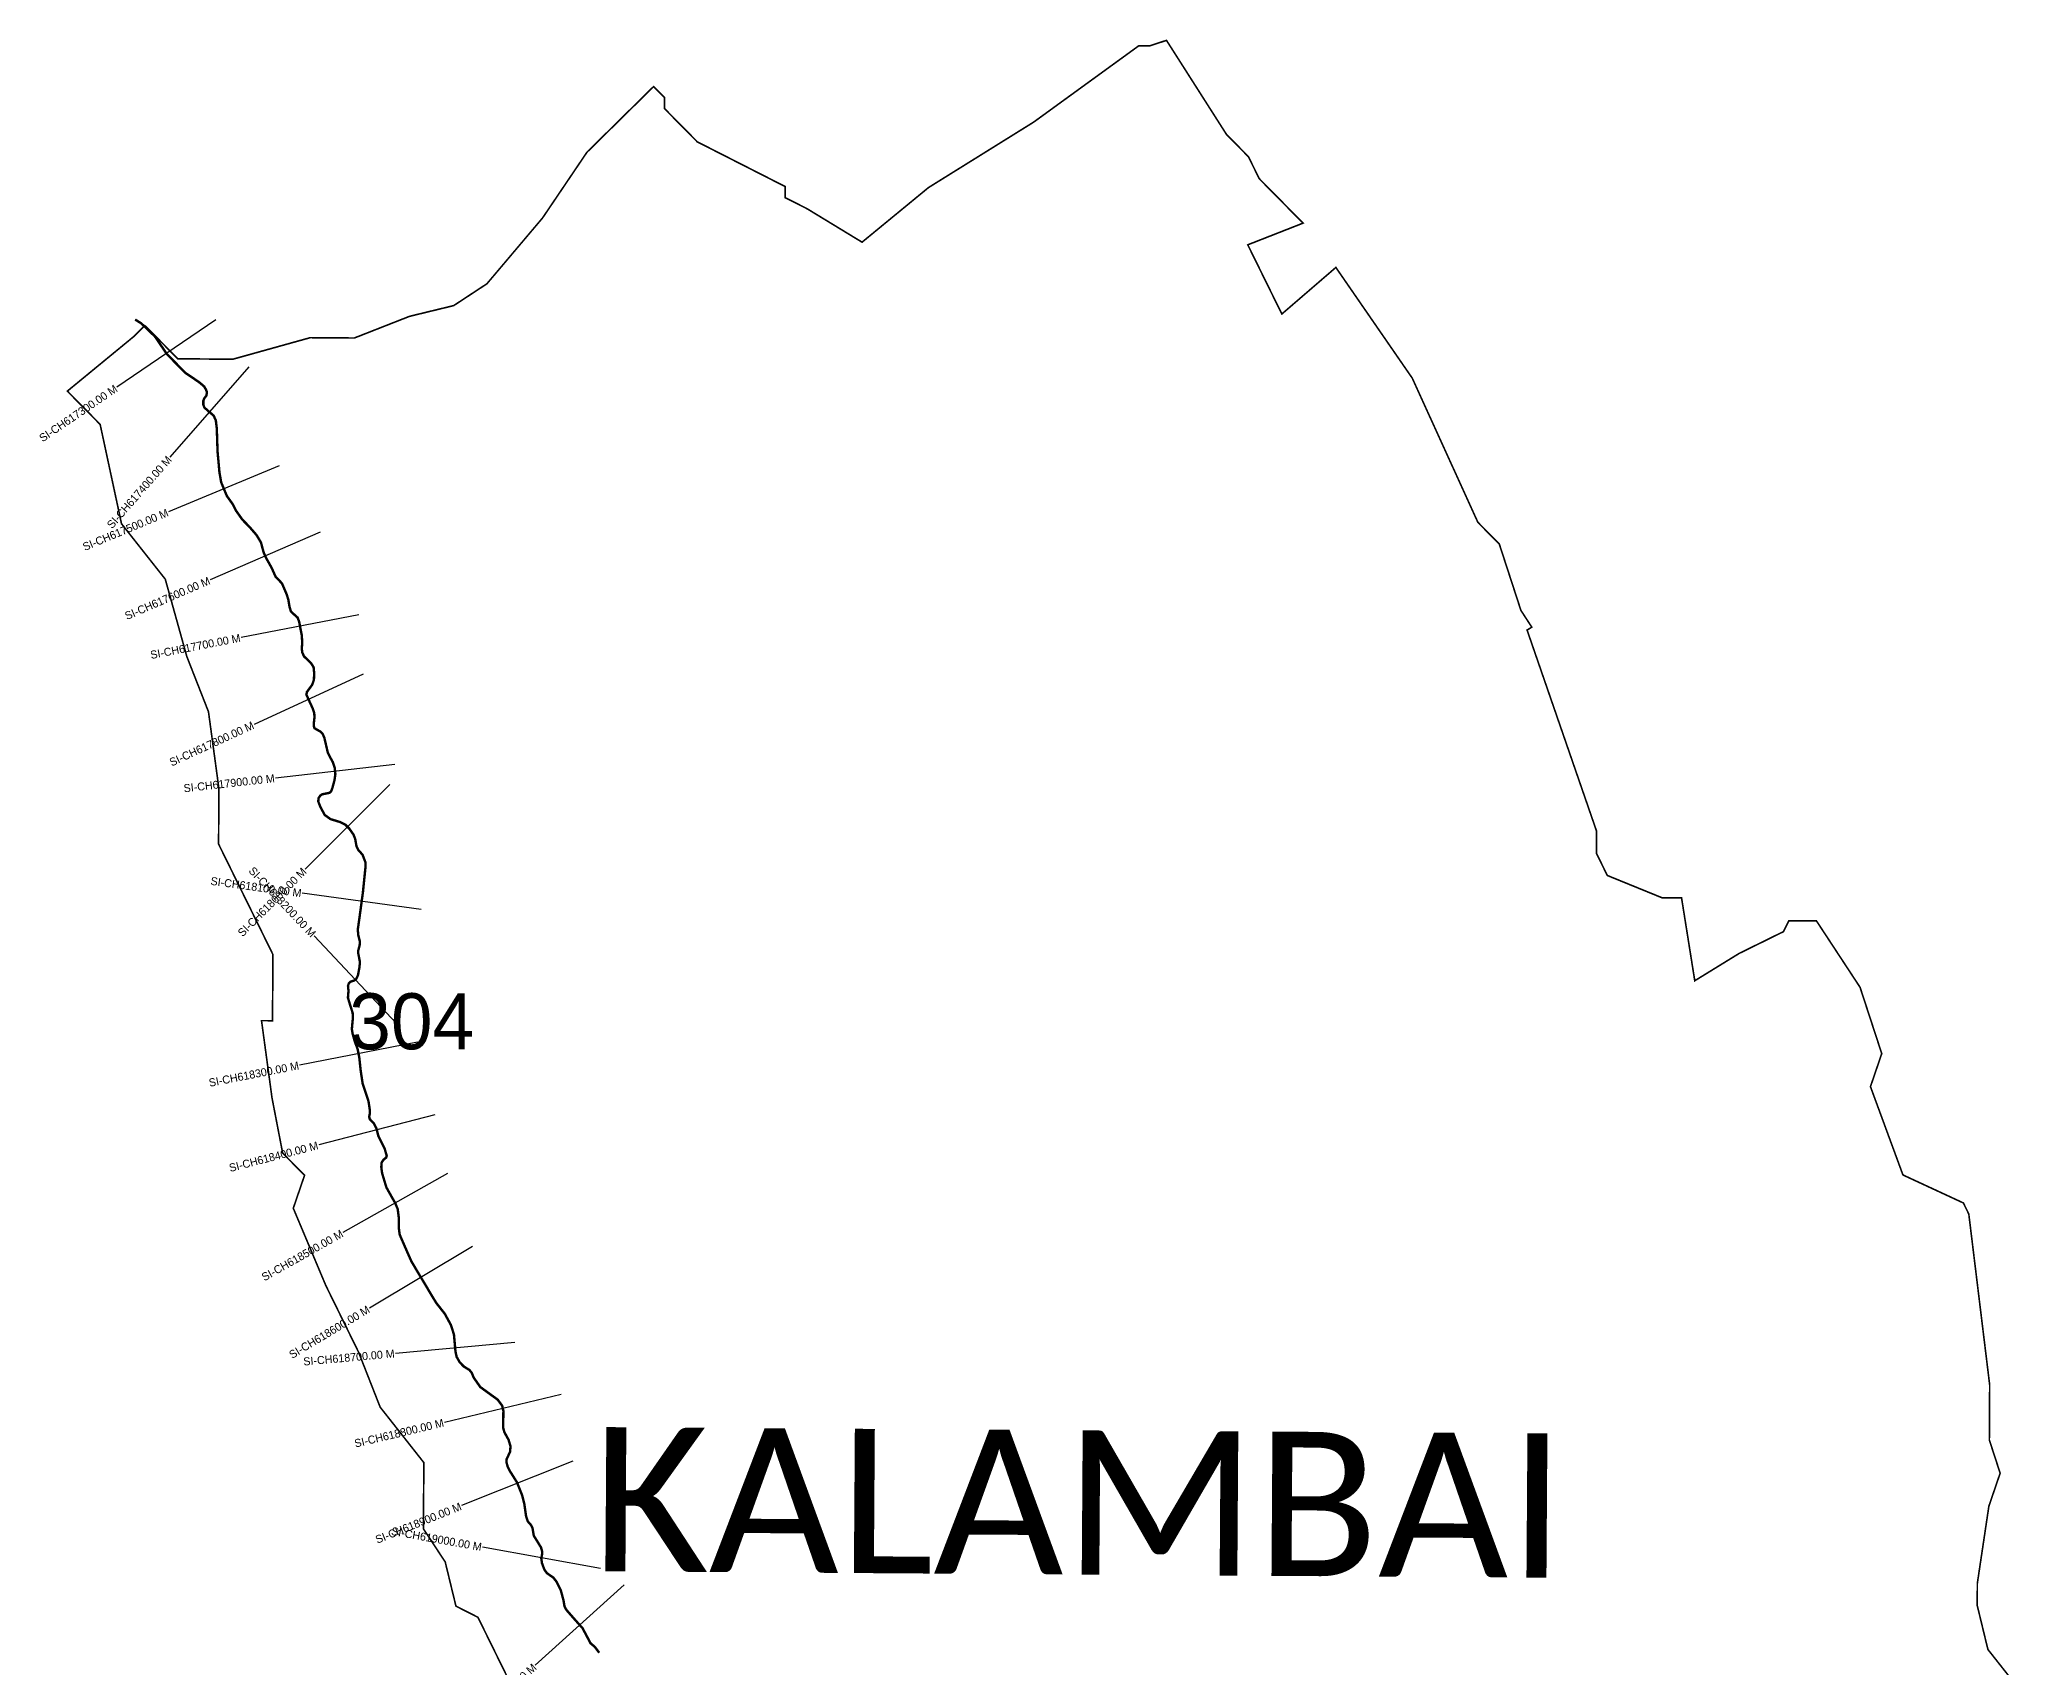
# Model space of a CAD drawing. Header units: metres. Extents: x 323202 to 325941, y 1816900 to 1821134.
# Drawn here: x 323202 to 325666, y 1819099 to 1821134 of the extents above; entities that cross this region are included whole.
import ezdxf
from ezdxf.enums import TextEntityAlignment as Align

# ---------------------------------------------------------------- set-up
doc = ezdxf.new("R2010")
doc.units = ezdxf.units.M
for name, color, linetype in [('CS', 134, 'Continuous'), ('CSMark', 6, 'Continuous'), ('NATURALLY PROTECTED', 3, 'Continuous'), ('VILLAGE NAME', 250, 'Continuous')]:
    doc.layers.add(name, color=color, linetype=linetype)

msp = doc.modelspace()

# ---------------------------------------------------------------- linework, layer by layer
at = {"color": 6, "const_width": 2}
for points in [[(323333.7, 1820776.5), (323374.7, 1820734.9), (323443.6, 1820734.4), (323540.2, 1820761.3), (323595.4, 1820760.9), (323664.4, 1820788), (323719.6, 1820801.4), (323761.1, 1820828.7), (323830.6, 1820910.9), (323886.2, 1820993.2), (323969.5, 1821075.3), (323983.2, 1821061.4), (323983.1, 1821047.7), (324024.1, 1821006.1), (324134, 1820950.2), (324133.9, 1820936.4), (324161.3, 1820922.5), (324230, 1820880.7), (324313.1, 1820949), (324444.5, 1821030.8), (324576, 1821126.3), (324589.8, 1821126.2), (324610.5, 1821133), (324685.5, 1821015.4), (324712.9, 1820987.6), (324726.5, 1820960), (324781.2, 1820904.5), (324712.1, 1820877.4), (324754.7, 1820790.9), (324822.2, 1820849.1), (324917.7, 1820710.7), (324999.7, 1820530.5), (325026.5, 1820503.3), (325053.5, 1820420.4), (325067.1, 1820399.4), (325061.2, 1820395.8), (325148.1, 1820144.3), (325147.9, 1820116.7), (325161.5, 1820089), (325230.2, 1820061), (325254.3, 1820060.9), (325270.8, 1819957.4), (325326.2, 1819991.5), (325381.5, 1820018.7), (325388.4, 1820032.4), (325422.9, 1820032.2), (325477.4, 1819949.2), (325504.5, 1819866.3), (325490.4, 1819825), (325531, 1819714.6), (325606.5, 1819679.6), (325613.3, 1819665.8), (325639.4, 1819452.1), (325639, 1819383.2), (325652.5, 1819341.8), (325638.4, 1819300.5), (325624, 1819204.2), (325623.8, 1819176.6), (325637.2, 1819121.4), (325664.5, 1819086.8)], [(323790.7, 1819078.7), (323749.9, 1819161.6), (323722.4, 1819175.6), (323709, 1819230.8), (323681.7, 1819272.3), (323682.3, 1819355), (323627.7, 1819424.3), (323600.6, 1819493.3), (323559.8, 1819576.3), (323519.1, 1819673), (323533.2, 1819714.2), (323505.8, 1819742), (323492.5, 1819811), (323479.4, 1819907.5), (323493.1, 1819907.4), (323493.7, 1819990.1), (323425.7, 1820128.3), (323426.2, 1820197.2), (323413.1, 1820293.7), (323386, 1820362.8), (323359.1, 1820459.4), (323304.4, 1820528.7), (323277.7, 1820652.9), (323236.7, 1820694.5), (323319.8, 1820762.8), (323333.7, 1820776.5)]]:
    msp.add_lwpolyline(points, dxfattribs=at)
at = {"layer": 'CS'}
for p, q in [((323422.5, 1820783.8), (323298.5, 1820699.5)), ((323463.7, 1820724.8), (323364.9, 1820611.9)), ((323501.6, 1820601.2), (323363.1, 1820543.6)), ((323552.9, 1820518), (323415.2, 1820458.6)), ((323601.1, 1820414.9), (323453.9, 1820386.4)), ((323606.3, 1820340.5), (323470, 1820277.9)), ((323645.9, 1820227.7), (323496.8, 1820210.8)), ((323639.8, 1820202.9), (323533.8, 1820096.8)), ((323678.9, 1820046.3), (323530.2, 1820066.7)), ((323648.1, 1819904.1), (323545.3, 1820013.4)), ((323674.2, 1819880.5), (323527, 1819851.8)), ((323696.1, 1819789.7), (323550.9, 1819752.1)), ((323711.7, 1819716.4), (323581.1, 1819642.6)), ((323742.9, 1819625.2), (323614.2, 1819548.1)), ((323796.1, 1819505), (323646.7, 1819491.6)), ((323854, 1819440), (323708, 1819405.3)), ((323868.7, 1819357), (323729.5, 1819301.2)), ((323903.1, 1819222.8), (323755.4, 1819249.3)), ((323932.8, 1819202.2), (323821.5, 1819101.6))]:
    msp.add_line(p, q, dxfattribs=at)
at = {"layer": 'NATURALLY PROTECTED', "const_width": 3, "flags": 128}
msp.add_lwpolyline([(323321.4, 1820784), (323329.2, 1820779.1), (323346.1, 1820762.9), (323361.1, 1820740.8), (323374.5, 1820727.2), (323384.4, 1820717.2), (323396.5, 1820709), (323402.4, 1820704.9), (323407.8, 1820700.2), (323409.8, 1820696.7), (323411.2, 1820693.3), (323410.5, 1820688.9), (323408, 1820685.7), (323406.7, 1820682.5), (323406.7, 1820677.3), (323408.1, 1820673.8), (323413.6, 1820669), (323419.6, 1820663.8), (323422.3, 1820657.8), (323423.5, 1820647.7), (323424.1, 1820629.5), (323424.4, 1820619.3), (323425.6, 1820606.4), (323426.8, 1820593), (323429, 1820580.4), (323436.1, 1820563.4), (323443.3, 1820553.3), (323447.3, 1820545.4), (323455.4, 1820533.9), (323464.5, 1820524.6), (323473.2, 1820514.5), (323478.7, 1820505.4), (323481.9, 1820493.3), (323484.7, 1820486.7), (323492.1, 1820473.5), (323497, 1820462.5), (323505, 1820454.1), (323510.7, 1820440.8), (323512.9, 1820433.9), (323514.4, 1820424.9), (323516.2, 1820418.9), (323519.6, 1820415.8), (323524.5, 1820411.4), (323526.5, 1820406), (323528, 1820397.8), (323529.7, 1820389.3), (323530.3, 1820379.5), (323529.7, 1820372.9), (323530.4, 1820367.4), (323532.7, 1820362.7), (323536.9, 1820358.7), (323541.4, 1820354.3), (323544.5, 1820349.3), (323545.2, 1820342.1), (323544.9, 1820333.7), (323542.8, 1820327.5), (323538.7, 1820321.9), (323536.1, 1820318.3), (323535.5, 1820315), (323539.9, 1820305.3), (323543.4, 1820297.8), (323545.3, 1820291.9), (323545.6, 1820286.8), (323544.7, 1820278.7), (323544.7, 1820276.1), (323545.6, 1820273.1), (323550.1, 1820270.5), (323552.9, 1820268.9), (323555.8, 1820266.1), (323557.9, 1820261.2), (323560.1, 1820251.9), (323562.1, 1820243.1), (323564.2, 1820238.5), (323568.6, 1820230.6), (323570.8, 1820223.8), (323571.7, 1820215.9), (323570.6, 1820208), (323567.8, 1820197.8), (323566.4, 1820194.2), (323564.3, 1820192.3), (323561.2, 1820191.7), (323555.2, 1820190.5), (323552.7, 1820188.7), (323550.7, 1820185.7), (323550.3, 1820181.6), (323553, 1820174.6), (323558.4, 1820164.6), (323565.7, 1820159.4), (323577.6, 1820155.8), (323584.1, 1820152.6), (323589.1, 1820147.6), (323594.4, 1820140), (323596.5, 1820134.5), (323598.1, 1820125.6), (323600.6, 1820120.6), (323605.7, 1820114.9), (323607.2, 1820110.9), (323609.2, 1820105.7), (323609.5, 1820101), (323607.9, 1820085.3), (323606.1, 1820067.7), (323602.7, 1820042.7), (323600.5, 1820026.7), (323599.7, 1820021.3), (323600.4, 1820014.1), (323602.4, 1820006.2), (323602, 1820001.4), (323600.2, 1819994.9), (323600.1, 1819992.7), (323600.7, 1819989.5), (323601.6, 1819985), (323602.4, 1819980.7), (323601.8, 1819974.2), (323600, 1819964.5), (323598, 1819960), (323595.6, 1819957.8), (323590.9, 1819956.3), (323588.6, 1819954.4), (323587.5, 1819951), (323588.1, 1819944.5), (323587.4, 1819936.1), (323589.8, 1819928.2), (323591.6, 1819922.5), (323593.3, 1819917.2), (323593.6, 1819910.8), (323592.8, 1819902.5), (323592.3, 1819896.9), (323593.3, 1819891), (323596, 1819881.3), (323599.5, 1819872.1), (323601.6, 1819861.4), (323603.4, 1819844.6), (323605.8, 1819828.8), (323608.8, 1819819.8), (323613.2, 1819806.4), (323614.8, 1819795.3), (323614.8, 1819791.7), (323614, 1819787.4), (323614.7, 1819784.4), (323619.6, 1819779.4), (323623, 1819772.9), (323625.3, 1819763.7), (323629.6, 1819755), (323633.4, 1819747.2), (323635.1, 1819741.3), (323635.9, 1819738.6), (323635.1, 1819736.2), (323633.5, 1819735), (323631.7, 1819733.5), (323629.5, 1819729.9), (323629.1, 1819724.5), (323630.1, 1819716.8), (323631.7, 1819711.5), (323635.5, 1819699), (323641.7, 1819687.9), (323646.7, 1819679.1), (323649.6, 1819672), (323651, 1819661.2), (323651, 1819648.3), (323652.1, 1819640), (323657.2, 1819628.2), (323662.1, 1819617), (323666.8, 1819606.4), (323675.7, 1819591.5), (323682.5, 1819580.1), (323692.4, 1819563.5), (323697.8, 1819554.6), (323708.5, 1819541), (323716.1, 1819527.1), (323719.9, 1819515.2), (323721.1, 1819502), (323721.8, 1819494), (323723.3, 1819487.1), (323727.2, 1819480.3), (323732.3, 1819475.1), (323739.4, 1819470.7), (323742.2, 1819467.1), (323744.5, 1819461.4), (323752.8, 1819449.5), (323764.5, 1819441), (323774.6, 1819433.7), (323780.2, 1819426.1), (323781.7, 1819419.6), (323781.6, 1819411), (323781.4, 1819398.8), (323782.9, 1819393.1), (323788.2, 1819383.5), (323790.6, 1819375.3), (323790.1, 1819368.7), (323787.6, 1819363.2), (323785.8, 1819359.4), (323785.6, 1819355.3), (323787, 1819350.1), (323790.1, 1819344), (323798.6, 1819330.5), (323805.3, 1819313.7), (323807.9, 1819303.2), (323810, 1819288.3), (323812.3, 1819281.4), (323815.9, 1819277.4), (323818.1, 1819273.3), (323819.7, 1819263.6), (323824, 1819256.7), (323828.7, 1819249), (323830, 1819244.5), (323830.1, 1819240.6), (323829.1, 1819235.2), (323829.9, 1819229.4), (323832.9, 1819221.3), (323836.1, 1819216.8), (323840.4, 1819213.8), (323844, 1819211.4), (323848.3, 1819205.9), (323853.5, 1819195.2), (323856.8, 1819183), (323858.1, 1819175.2), (323860.5, 1819170.8), (323871.7, 1819158), (323880.6, 1819148.1), (323884.9, 1819140), (323887.4, 1819135.3), (323890.6, 1819129.2), (323896, 1819124.6), (323901.5, 1819117.3)], dxfattribs=at)

# ---------------------------------------------------------------- texts
at = {"insert": (323589, 1819941.7), "char_height": 70, "attachment_point": 1}
msp.add_mtext_dynamic_manual_height_columns('304', width=95.172, gutter_width=1, heights=[0], dxfattribs=at)
at = {"layer": 'CSMark'}
for s, rotation, p in [('SI-CH617300.00 M', 34.2302, (323297.7, 1820698.9)), ('SI-CH617400.00 M', 48.8357, (323364.3, 1820611.2)), ('SI-CH617500.00 M', 22.6175, (323362.2, 1820543.2)), ('SI-CH617600.00 M', 23.3568, (323414.3, 1820458.2)), ('SI-CH617700.00 M', 10.9436, (323452.9, 1820386.2)), ('SI-CH617800.00 M', 24.6658, (323469.1, 1820277.5)), ('SI-CH617900.00 M', 6.4359, (323495.8, 1820210.7)), ('SI-CH618100.00 M', 352.1844, (323529.3, 1820066.8)), ('SI-CH618000.00 M', 45.0208, (323533.1, 1820096.1)), ('SI-CH618200.00 M', 313.2355, (323544.6, 1820014.1)), ('SI-CH618300.00 M', 11.0428, (323526, 1819851.6)), ('SI-CH618400.00 M', 14.5267, (323549.9, 1819751.8)), ('SI-CH618500.00 M', 29.4573, (323580.3, 1819642.2)), ('SI-CH618600.00 M', 30.9157, (323613.3, 1819547.6)), ('SI-CH618700.00 M', 5.1279, (323645.7, 1819491.5)), ('SI-CH618800.00 M', 13.3588, (323707, 1819405.1)), ('SI-CH618900.00 M', 21.8552, (323728.6, 1819300.8)), ('SI-CH619000.00 M', 349.818, (323754.5, 1819249.4)), ('SI-CH619100.00 M', 42.1262, (323820.8, 1819101))]:
    msp.add_text(s, height=10, rotation=rotation, dxfattribs=at).set_placement(p, align=Align.MIDDLE_RIGHT)
at = {"layer": 'VILLAGE NAME', "insert": (323893.4, 1819399.5), "char_height": 180.345, "attachment_point": 1, "rotation": 359.6139}
msp.add_mtext_dynamic_manual_height_columns('{\\fCalibri|b0|i0|c0|p34;KALAMBAI}', width=1779.605, gutter_width=901.7, heights=[0], dxfattribs=at)

doc.saveas('drawing.dxf')
